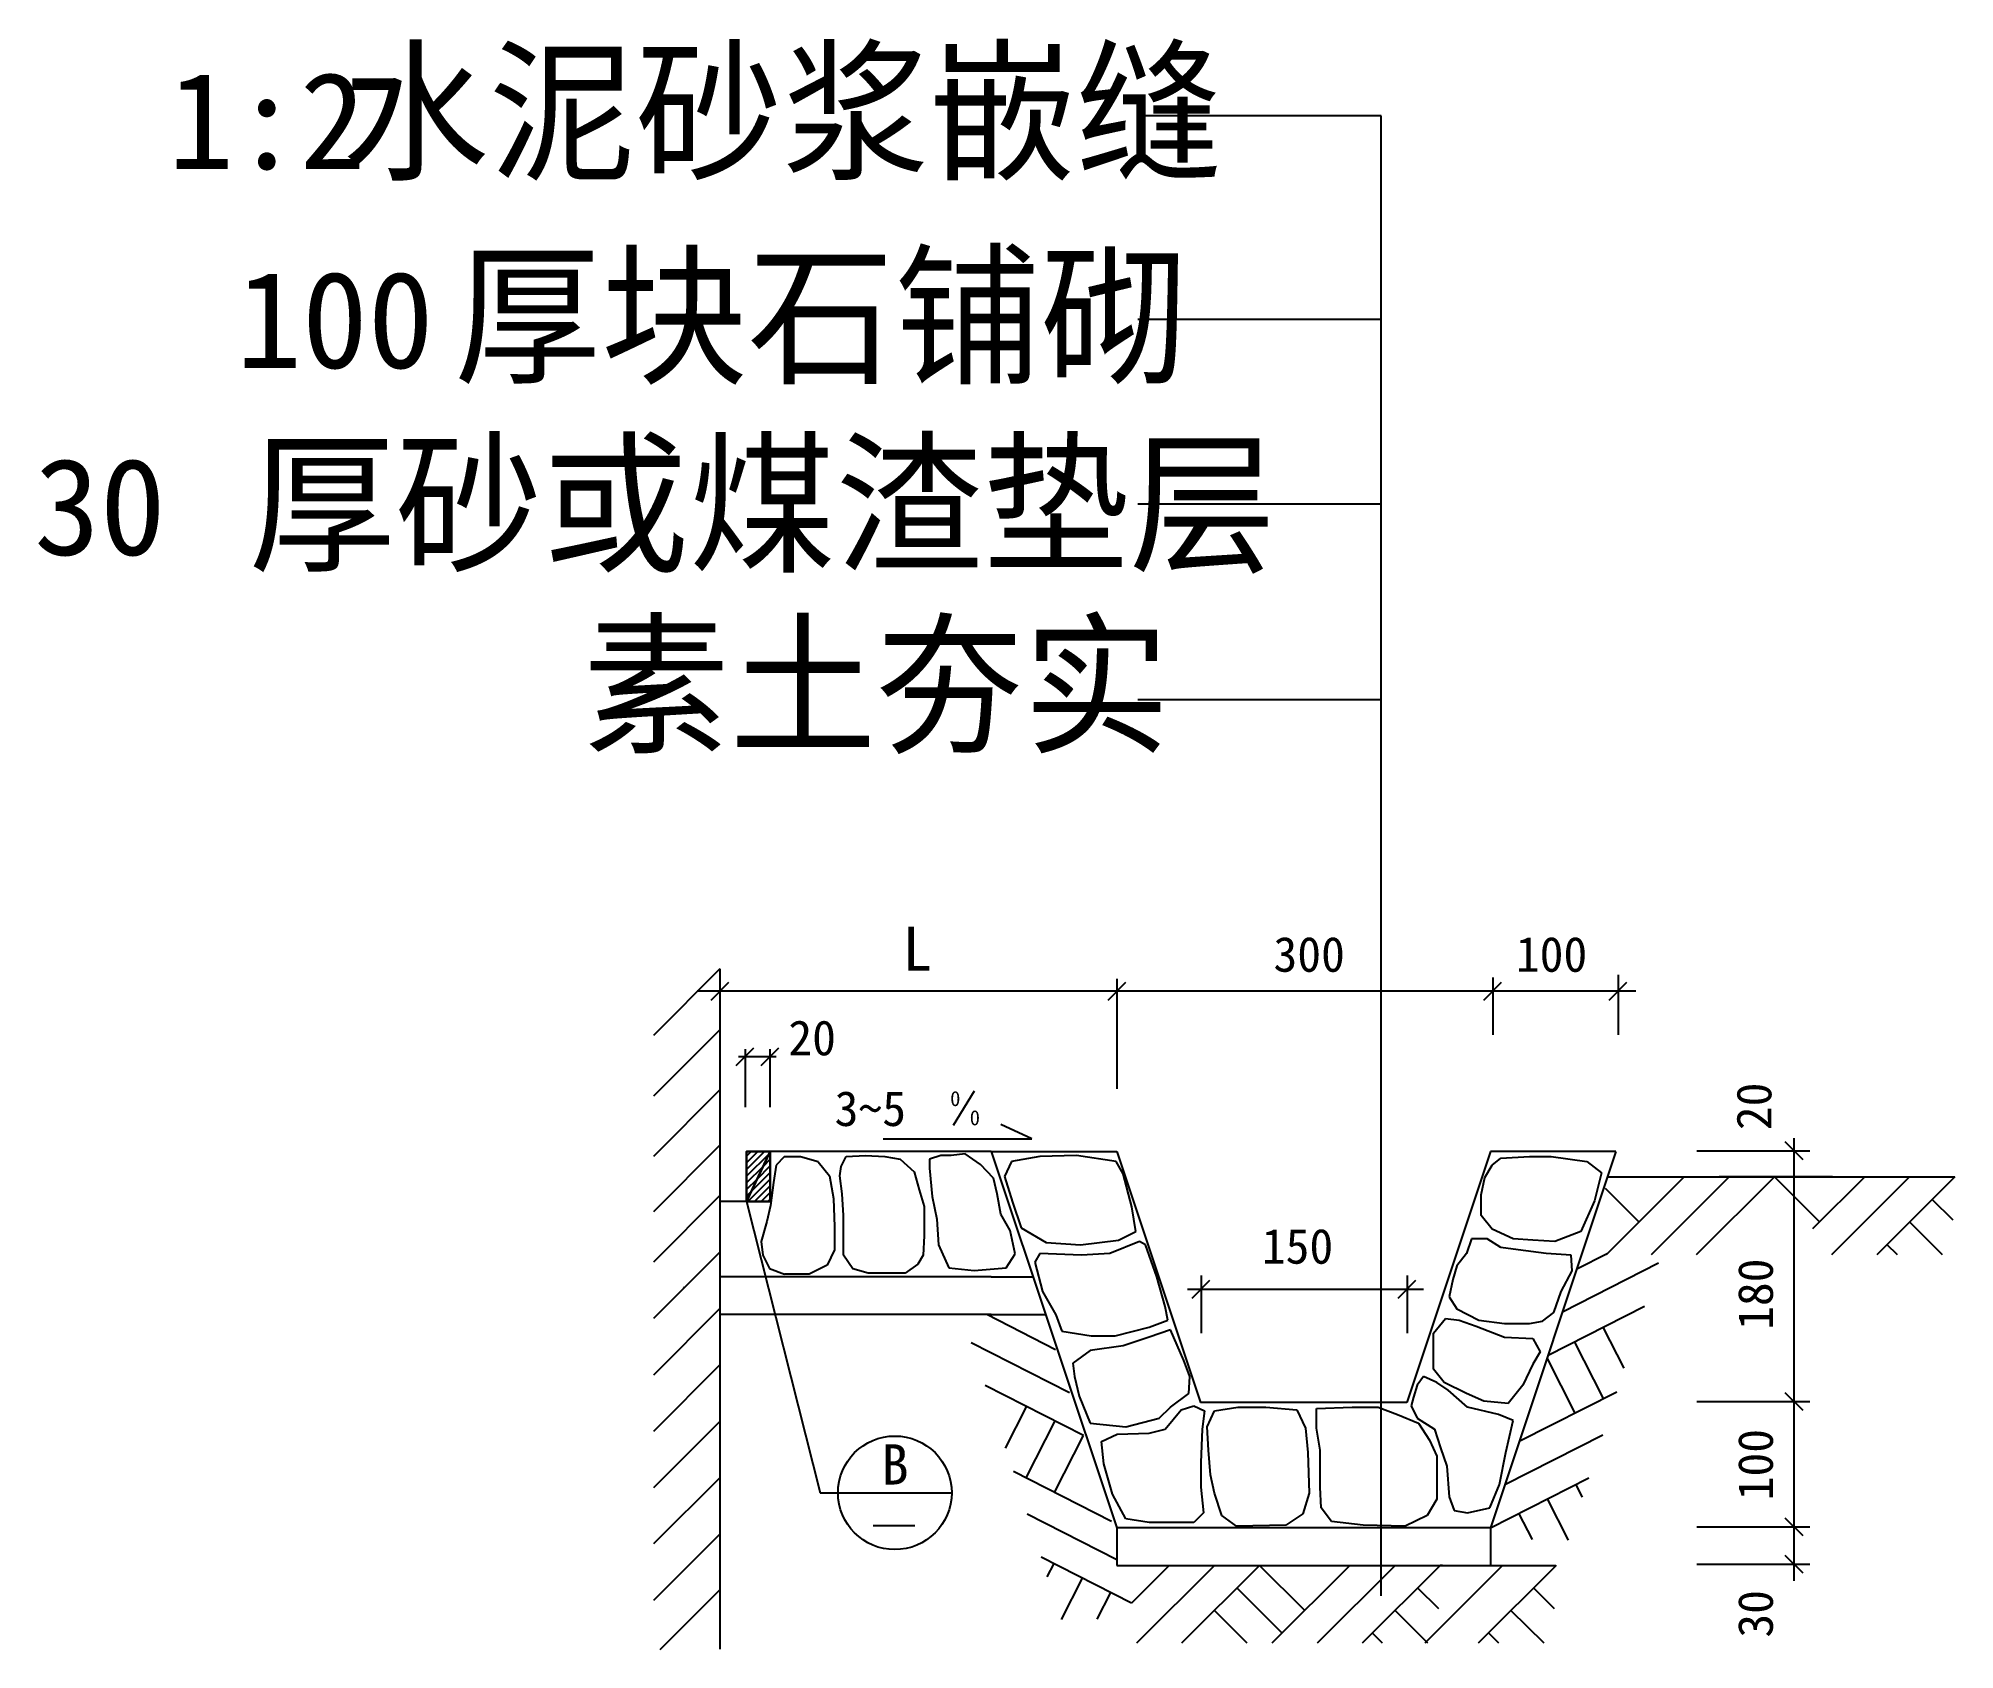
# Model space of a CAD drawing. Header units: metres. Extents: x 267.6 to 318.5, y 190.2 to 233.1.
import ezdxf

# ---------------------------------------------------------------- set-up
doc = ezdxf.new("R2010")
doc.units = ezdxf.units.M

msp = doc.modelspace()

# ---------------------------------------------------------------- hatches: boundary and pattern name
h = msp.add_hatch()
h.set_pattern_fill('SOLID')
h.paths.add_polyline_path([(286.44, 203.48), (287.07, 203.48), (286.44, 202.15), (286.44, 202.15), (286.44, 203.48)])
h = msp.add_hatch()
h.set_pattern_fill('SOLID')
h.paths.add_polyline_path([(287.07, 203.48), (287.07, 202.15), (286.44, 202.15), (286.44, 202.15), (287.07, 203.48)])

# ---------------------------------------------------------------- linework, layer by layer
for p, q in [((303.3, 231.01), (296.84, 231.01)), ((303.3, 209.38), (303.3, 231.01)), ((303.3, 225.6), (296.84, 225.6)), ((303.3, 220.69), (296.84, 220.69)), ((303.3, 215.49), (296.84, 215.49)), ((303.3, 191.67), (303.3, 209.38)), ((285.73, 208.34), (283.97, 206.57)), ((285.13, 207.75), (310.07, 207.75)), ((296.28, 208.07), (296.28, 205.15)), ((306.27, 208.11), (306.27, 206.58)), ((309.6, 208.18), (309.6, 206.58)), ((285.73, 206.72), (283.97, 204.95)), ((286.23, 206.01), (287.23, 206.01)), ((286.4, 206.2), (286.4, 204.66)), ((287.06, 206.2), (287.06, 204.66)), ((285.73, 205.12), (283.97, 203.35)), ((292.49, 205.09), (291.93, 204.17)), ((294.02, 203.82), (293.2, 204.2)), ((290.07, 203.82), (294.02, 203.82)), ((314.27, 203.84), (314.27, 192.07)), ((285.73, 203.65), (283.97, 201.88)), ((287.07, 202.15), (287.07, 203.48)), ((287.44, 203.34), (287.23, 203.12)), ((287.87, 203.34), (287.44, 203.34)), ((288.34, 203.21), (287.87, 203.34)), ((288.34, 203.21), (288.64, 202.84)), ((288.95, 203.08), (289.09, 203.35)), ((289.09, 203.35), (289.6, 203.38)), ((289.6, 203.38), (290.11, 203.35)), ((290.11, 203.35), (290.52, 203.28)), ((290.52, 203.28), (290.89, 202.94)), ((291.6, 203.38), (291.3, 203.28)), ((291.3, 203.28), (291.3, 203.04)), ((291.88, 203.38), (291.6, 203.38)), ((292.25, 203.42), (291.88, 203.38)), ((292.66, 203.14), (292.25, 203.42)), ((293.48, 203.22), (293.29, 202.82)), ((294.23, 203.35), (293.48, 203.22)), ((295.21, 203.38), (294.23, 203.35)), ((296.26, 203.22), (295.21, 203.38)), ((296.45, 202.89), (296.26, 203.22)), ((306.25, 203.12), (306.48, 203.31)), ((306.48, 203.31), (307.24, 203.35)), ((307.24, 203.35), (307.82, 203.35)), ((307.82, 203.35), (308.77, 203.22)), ((308.77, 203.22), (309.16, 202.92)), ((311.69, 203.5), (314.69, 203.5)), ((287.16, 202.66), (287.08, 202.05)), ((287.23, 203.12), (287.16, 202.66)), ((288.64, 202.84), (288.75, 202.23)), ((288.92, 202.84), (288.95, 203.08)), ((288.98, 202.36), (288.92, 202.84)), ((290.89, 202.94), (291.03, 202.46)), ((291.3, 203.04), (291.37, 202.29)), ((293, 202.77), (292.66, 203.14)), ((293.1, 202.36), (293, 202.77)), ((293.29, 202.82), (293.51, 202.14)), ((296.68, 202.01), (296.45, 202.89)), ((305.96, 202.33), (306.06, 202.79)), ((306.06, 202.79), (306.25, 203.12)), ((309.16, 202.92), (308.97, 202.17)), ((311.35, 202.81), (309.28, 200.74)), ((312.55, 202.81), (310.48, 200.74)), ((313.75, 202.81), (311.67, 200.74)), ((312.28, 202.82), (315.29, 202.82)), ((313.41, 202.81), (316.42, 202.81)), ((314.95, 201.61), (313.75, 202.81)), ((316.15, 202.81), (314.76, 201.43)), ((317.34, 202.81), (315.27, 200.74)), ((318.54, 202.81), (316.47, 200.74)), ((285.73, 202.31), (283.97, 200.54)), ((286.44, 202.15), (288.4, 194.41)), ((286.44, 202.15), (287.07, 202.15)), ((288.75, 202.23), (288.78, 201.48)), ((289.02, 201.78), (288.98, 202.36)), ((291.03, 202.46), (291.16, 202.02)), ((291.37, 202.29), (291.5, 201.68)), ((293.2, 201.82), (293.1, 202.36)), ((305.96, 201.78), (305.96, 202.33)), ((308.97, 202.17), (308.61, 201.36)), ((310.15, 201.61), (309.26, 202.5)), ((318.5, 201.66), (317.94, 202.21)), ((287.08, 202.05), (286.98, 201.62)), ((289.02, 201.31), (289.02, 201.78)), ((291.16, 202.02), (291.16, 201.68)), ((291.16, 201.68), (291.16, 201.24)), ((291.5, 201.68), (291.54, 201)), ((293.44, 201.38), (293.2, 201.82)), ((293.51, 202.14), (293.74, 201.45)), ((296.78, 201.36), (296.68, 202.01)), ((306.25, 201.42), (305.96, 201.78)), ((286.98, 201.62), (286.83, 201.09)), ((288.78, 201.48), (288.78, 200.87)), ((289.02, 200.73), (289.02, 201.31)), ((291.16, 201.24), (291.13, 200.73)), ((293.58, 200.76), (293.44, 201.38)), ((293.74, 201.45), (294.4, 201.06)), ((295.31, 201), (296.32, 201.13)), ((296.32, 201.13), (296.78, 201.36)), ((305.7, 201.16), (305.57, 200.77)), ((306.12, 201.16), (305.7, 201.16)), ((306.48, 200.93), (306.12, 201.16)), ((306.81, 201.16), (306.25, 201.42)), ((307.33, 201.13), (306.81, 201.16)), ((307.92, 201.09), (307.33, 201.13)), ((308.61, 201.36), (307.92, 201.09)), ((318.22, 200.74), (317.34, 201.61)), ((285.73, 200.81), (283.97, 199.04)), ((286.83, 201.09), (286.87, 200.73)), ((286.87, 200.73), (287.05, 200.37)), ((288.78, 200.87), (288.58, 200.46)), ((289.26, 200.36), (289.02, 200.73)), ((291.13, 200.73), (290.99, 200.49)), ((291.54, 201), (291.81, 200.39)), ((293.34, 200.39), (293.58, 200.76)), ((294.23, 200.77), (294.1, 200.54)), ((295.34, 200.73), (294.23, 200.77)), ((294.4, 201.06), (295.31, 201)), ((296.09, 200.77), (295.34, 200.73)), ((296.88, 201.09), (296.09, 200.77)), ((297.04, 201), (296.88, 201.09)), ((297.34, 200.15), (297.04, 201)), ((305.57, 200.77), (305.31, 200.44)), ((306.94, 200.87), (306.48, 200.93)), ((307.69, 200.77), (306.94, 200.87)), ((308.35, 200.73), (307.69, 200.77)), ((308.38, 200.31), (308.35, 200.73)), ((308.5, 200.36), (309.31, 200.77)), ((317.02, 200.74), (316.74, 201.01)), ((287.05, 200.37), (287.45, 200.22)), ((288.1, 200.22), (287.45, 200.22)), ((288.58, 200.46), (288.1, 200.22)), ((289.67, 200.25), (289.26, 200.36)), ((290.21, 200.25), (289.67, 200.25)), ((290.65, 200.25), (290.21, 200.25)), ((290.99, 200.49), (290.65, 200.25)), ((291.81, 200.39), (292.49, 200.32)), ((292.49, 200.32), (293.34, 200.39)), ((294.1, 200.54), (294.3, 199.76)), ((297.56, 199.36), (297.34, 200.15)), ((298.52, 200.19), (298.52, 198.65)), ((303.99, 200.19), (303.99, 198.65)), ((305.31, 200.44), (305.21, 200.08)), ((308.08, 199.76), (308.38, 200.31)), ((308.12, 199.22), (310.67, 200.52)), ((284.79, 199.86), (284.76, 199.88)), ((294.3, 199.76), (294.66, 199.14)), ((298.16, 199.82), (304.43, 199.82)), ((305.21, 200.08), (305.11, 199.62)), ((305.11, 199.62), (305.31, 199.3)), ((307.89, 199.2), (308.08, 199.76)), ((285.73, 199.31), (283.97, 197.54)), ((294.65, 198.21), (292.82, 199.15)), ((294.66, 199.14), (294.82, 198.71)), ((297.63, 199), (297.56, 199.36)), ((305.31, 199.3), (305.9, 199)), ((307.59, 198.97), (307.89, 199.2)), ((307.74, 198.07), (310.3, 199.37)), ((294.82, 198.71), (295.6, 198.58)), ((296.23, 198.58), (297.14, 198.81)), ((297.14, 198.81), (297.63, 199)), ((297.7, 198.74), (297.14, 198.55)), ((298.06, 197.93), (297.7, 198.74)), ((304.69, 198.65), (305.01, 199.04)), ((304.69, 198.16), (304.69, 198.65)), ((305.01, 199.04), (305.37, 199)), ((305.37, 199), (305.83, 198.84)), ((305.83, 198.84), (306.58, 198.55)), ((305.9, 199), (306.58, 198.91)), ((306.58, 198.91), (307.24, 198.91)), ((307.24, 198.91), (307.59, 198.97)), ((309.76, 197.72), (309.2, 198.81)), ((295.02, 197.07), (292.41, 198.4)), ((295.57, 198.19), (295.11, 197.86)), ((296.45, 198.32), (295.57, 198.19)), ((295.6, 198.58), (296.23, 198.58)), ((297.14, 198.55), (296.45, 198.32)), ((304.69, 197.7), (304.69, 198.16)), ((306.58, 198.55), (307.33, 198.51)), ((307.33, 198.51), (307.53, 198.16)), ((307.53, 198.16), (307.33, 197.83)), ((309.21, 196.92), (308.44, 198.43)), ((285.73, 197.81), (283.97, 196.04)), ((285.51, 197.59), (285.5, 197.6)), ((295.11, 197.86), (295.15, 197.5)), ((298.22, 197.5), (298.06, 197.93)), ((304.98, 197.34), (304.69, 197.7)), ((307.33, 197.83), (307.07, 197.27)), ((308.46, 196.53), (307.71, 198)), ((295.39, 195.93), (292.78, 197.26)), ((295.15, 197.5), (295.28, 196.98)), ((298.19, 197.05), (298.22, 197.5)), ((304.26, 197.27), (304.16, 196.95)), ((304.43, 197.5), (304.26, 197.27)), ((304.78, 197.34), (304.43, 197.5)), ((305.08, 197.14), (304.78, 197.34)), ((305.57, 197.05), (304.98, 197.34)), ((305.6, 196.69), (305.08, 197.14)), ((307.07, 197.27), (306.68, 196.78)), ((306.97, 195.78), (309.56, 197.09)), ((293.32, 195.6), (293.88, 196.7)), ((295.28, 196.98), (295.57, 196.26)), ((297.4, 196.39), (297.7, 196.69)), ((297.56, 196.1), (297.99, 196.62)), ((297.7, 196.69), (298.19, 197.05)), ((297.99, 196.62), (298.32, 196.72)), ((298.32, 196.72), (298.61, 196.59)), ((298.61, 196.59), (298.55, 196.1)), ((298.68, 196.16), (298.87, 196.59)), ((298.87, 196.59), (299.49, 196.69)), ((299.49, 196.69), (300.24, 196.69)), ((300.24, 196.69), (301.06, 196.62)), ((301.06, 196.62), (301.29, 196.13)), ((301.58, 196.65), (302.53, 196.69)), ((301.58, 196.13), (301.58, 196.65)), ((302.53, 196.69), (303.22, 196.69)), ((303.22, 196.69), (303.74, 196.49)), ((304.16, 196.95), (304.1, 196.72)), ((304.1, 196.72), (304.26, 196.39)), ((306.03, 196.85), (305.57, 197.05)), ((306.42, 196.49), (305.6, 196.69)), ((306.68, 196.78), (306.03, 196.85)), ((311.69, 196.84), (314.69, 196.84)), ((285.73, 196.31), (283.97, 194.54)), ((293.87, 194.81), (294.64, 196.32)), ((295.57, 196.26), (296.52, 196.16)), ((296.52, 196.16), (297.4, 196.39)), ((297.14, 196), (297.56, 196.1)), ((298.55, 196.1), (298.51, 195.22)), ((298.71, 195.54), (298.68, 196.16)), ((301.29, 196.13), (301.35, 195.48)), ((301.68, 195.54), (301.58, 196.13)), ((303.74, 196.49), (304.29, 196.26)), ((304.26, 196.39), (304.72, 196.1)), ((304.29, 196.26), (304.59, 195.81)), ((304.72, 196.1), (304.88, 195.61)), ((306.81, 196.33), (306.42, 196.49)), ((306.61, 195.48), (306.81, 196.33)), ((294.62, 194.42), (295.39, 195.93)), ((295.87, 195.77), (296.29, 195.97)), ((295.93, 195.18), (295.87, 195.77)), ((296.29, 195.97), (297.14, 196)), ((298.77, 194.89), (298.71, 195.54)), ((301.68, 194.56), (301.68, 195.54)), ((304.59, 195.81), (304.78, 195.38)), ((304.88, 195.61), (305.05, 195.12)), ((306.59, 194.63), (309.19, 195.95)), ((296.16, 194.37), (295.93, 195.18)), ((298.51, 195.22), (298.51, 194.56)), ((301.35, 195.48), (301.39, 194.4)), ((304.78, 195.38), (304.78, 194.92)), ((305.05, 195.12), (305.11, 194.3)), ((306.45, 194.63), (306.61, 195.48)), ((285.73, 194.81), (283.97, 193.05)), ((296.14, 193.65), (293.53, 194.98)), ((298.51, 194.56), (298.58, 193.88)), ((298.87, 194.4), (298.77, 194.89)), ((301.71, 194.01), (301.68, 194.56)), ((304.78, 194.92), (304.78, 194.24)), ((306.19, 194.01), (306.45, 194.63)), ((306.21, 193.48), (308.82, 194.81)), ((308.65, 194.29), (308.47, 194.64)), ((288.4, 194.41), (291.89, 194.41)), ((296.52, 193.72), (296.16, 194.37)), ((299.07, 193.81), (298.87, 194.4)), ((301.39, 194.4), (301.22, 193.85)), ((301.98, 193.65), (301.71, 194.01)), ((304.78, 194.24), (304.52, 193.81)), ((305.11, 194.3), (305.24, 193.94)), ((305.6, 193.88), (306.19, 194.01)), ((308.28, 193.15), (307.72, 194.25)), ((289.8, 193.54), (290.91, 193.54)), ((296.28, 192.63), (293.9, 193.84)), ((297.14, 193.62), (296.52, 193.72)), ((297.76, 193.62), (297.14, 193.62)), ((298.32, 193.62), (297.76, 193.62)), ((298.58, 193.88), (298.32, 193.62)), ((299.46, 193.52), (299.07, 193.81)), ((300.77, 193.55), (299.46, 193.52)), ((301.22, 193.85), (300.77, 193.55)), ((302.82, 193.55), (301.98, 193.65)), ((303.94, 193.52), (302.82, 193.55)), ((304.52, 193.81), (303.94, 193.52)), ((305.24, 193.94), (305.6, 193.88)), ((307.32, 193.17), (306.96, 193.87)), ((311.69, 193.51), (314.69, 193.51)), ((285.73, 193.31), (283.97, 191.55)), ((296.67, 191.48), (294.27, 192.7)), ((294.43, 192.18), (294.61, 192.53)), ((297.67, 192.48), (296.67, 191.48)), ((298.87, 192.48), (296.8, 190.41)), ((300.07, 192.48), (298, 190.41)), ((301.27, 191.28), (300.07, 192.48)), ((302.47, 192.48), (300.4, 190.41)), ((303.67, 192.48), (301.6, 190.41)), ((304.87, 192.48), (302.8, 190.41)), ((306.53, 192.48), (304.46, 190.41)), ((307.95, 192.48), (305.88, 190.41)), ((306.21, 192.48), (307.93, 192.48)), ((311.69, 192.51), (314.69, 192.51)), ((294.81, 191.04), (295.37, 192.14)), ((285.73, 191.83), (284.14, 190.24)), ((295.76, 191.05), (296.12, 191.76)), ((300.67, 190.68), (299.47, 191.88)), ((304.83, 191.33), (304.27, 191.88)), ((307.91, 191.33), (307.35, 191.88)), ((299.74, 190.41), (298.87, 191.28)), ((304.54, 190.41), (303.67, 191.28)), ((307.63, 190.41), (306.75, 191.28)), ((303.34, 190.41), (303.07, 190.68)), ((306.43, 190.41), (306.16, 190.68))]:
    msp.add_line(p, q)
for points in [[(285.73, 208.34), (285.73, 190.25)], [(285.5, 207.51), (285.97, 207.98)], [(296.05, 207.51), (296.52, 207.98)], [(306.03, 207.51), (306.5, 207.98)], [(309.36, 207.51), (309.83, 207.98)], [(286.16, 205.77), (286.63, 206.24)], [(286.83, 205.77), (287.3, 206.24)], [(314.51, 203.26), (314.04, 203.74)], [(292.94, 203.48), (286.44, 203.48), (286.44, 202.15), (285.73, 202.15)], [(286.44, 203.48), (287.07, 203.48), (286.44, 202.15), (286.44, 202.15), (286.44, 203.48)], [(287.07, 203.48), (287.07, 202.15), (286.44, 202.15), (286.44, 202.15), (287.07, 203.48)], [(292.94, 203.48), (296.28, 193.48)], [(292.94, 203.48), (296.28, 203.48)], [(296.28, 203.48), (298.5, 196.81)], [(306.21, 203.48), (303.98, 196.81)], [(309.54, 203.48), (306.21, 193.48)], [(309.54, 203.48), (306.21, 203.48)], [(309.32, 202.81), (318.54, 202.81)], [(286.44, 200.15), (285.73, 200.15)], [(292.94, 200.15), (286.44, 200.15)], [(292.94, 200.15), (294.05, 200.15)], [(298.28, 199.58), (298.75, 200.06)], [(303.75, 199.58), (304.22, 200.06)], [(286.44, 199.15), (285.73, 199.15)], [(292.94, 199.15), (286.44, 199.15)], [(292.94, 199.15), (294.39, 199.15)], [(314.51, 196.6), (314.04, 197.07)], [(303.98, 196.81), (298.5, 196.81)], [(314.51, 193.27), (314.04, 193.74)], [(306.21, 193.48), (296.28, 193.48)], [(296.28, 193.48), (296.28, 192.48)], [(306.21, 193.48), (306.21, 192.48)], [(296.28, 192.48), (306.21, 192.48)], [(304.93, 192.48), (304.87, 192.48)], [(314.51, 192.27), (314.04, 192.74)]]:
    msp.add_lwpolyline(points)
msp.add_circle((290.38, 194.41), 1.51)

# ---------------------------------------------------------------- texts
for s, height, p in [('水泥砂浆嵌缝', 3, (275.69, 229.62)), ('1:2', 2.57, (271.07, 229.6)), ('厚块石铺砌', 3, (278.67, 224.2)), ('100', 2.57, (272.88, 224.31)), ('厚砂或煤渣垫层', 3, (273.21, 219.2)), ('30', 2.57, (267.51, 219.34)), ('素土夯实', 3, (282.09, 214.38)), ('L', 1.17, (290.58, 208.29)), ('300', 0.93, (300.44, 208.26)), ('100', 0.93, (306.88, 208.26)), ('20', 0.93, (287.55, 206.04)), ('3~5', 0.93, (288.78, 204.16)), ('0', 0.4, (291.85, 204.69)), ('0', 0.4, (292.37, 204.18)), ('150', 0.93, (300.13, 200.5)), ('B  ', 1.07, (290.02, 194.63))]:
    msp.add_text(s, height=height).set_placement(p)
for s, p in [('20', (313.67, 204.05)), ('180', (313.71, 198.74)), ('100', (313.71, 194.21)), ('30', (313.71, 190.56))]:
    msp.add_text(s, height=0.93, rotation=90).set_placement(p)

doc.saveas('drawing.dxf')
